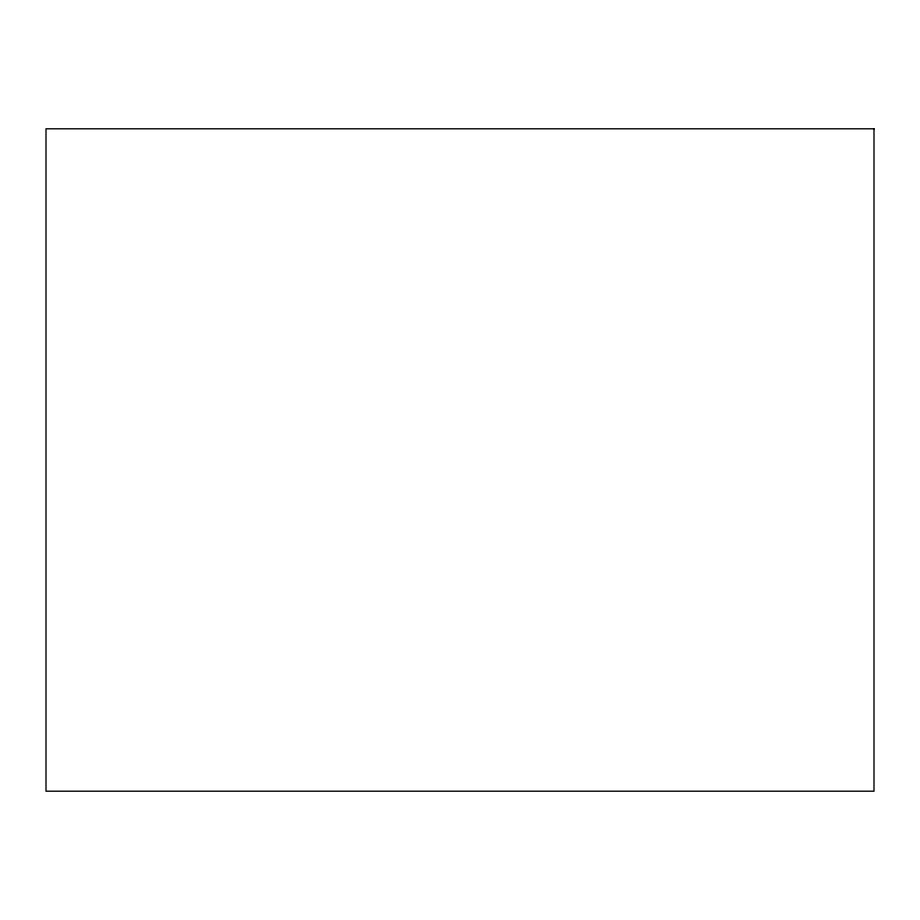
<?xml version="1.0" encoding="UTF-8"?>
<svg xmlns="http://www.w3.org/2000/svg" width="920" height="920" viewBox="0 0 920 920"><rect width="100%" height="100%" fill="white"/><g stroke="black" fill="none" stroke-linecap="round" stroke-linejoin="round"><path stroke-width="1.38" d="M874 128.8L46 128.8L46 791.2L874 791.2L874 128.8"/></g></svg>
